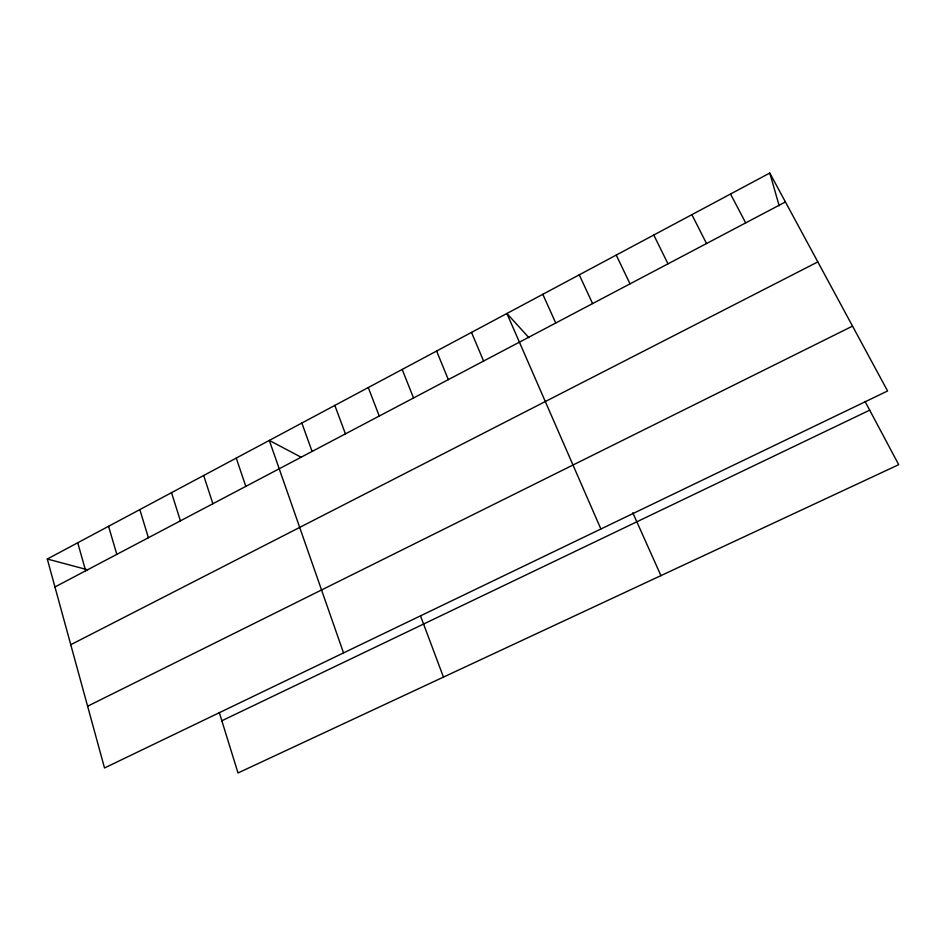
<?xml version="1.0" encoding="UTF-8"?>
<svg xmlns="http://www.w3.org/2000/svg" width="946" height="946" viewBox="0 0 946 946"><rect width="100%" height="100%" fill="white"/><g stroke="black" fill="none" stroke-linecap="round" stroke-linejoin="round"><path stroke-width="1.42" d="M47.3 559.027L769.796 173.035L887.585 390.982L104.521 767.975L47.3 559.027L87.777 569.823M54.951 586.981L785.417 201.947M70.773 644.711L817.829 261.9M87.611 706.213L852.535 326.122M221.849 720.769L869.693 410.162M301.053 457.19L269.303 440.422L343.528 652.906M528.92 337.687L506.902 313.481L600.887 529.003M865.058 401.435L898.7 464.675L238.002 772.965L219.271 712.456M730.537 194.013L745.685 222.889M691.869 214.671L706.544 243.524M653.781 235.022L667.994 263.839M616.248 255.065L630.012 283.859M579.259 274.825L592.598 303.583M542.815 294.301L555.74 323.012M632.791 512.767L660.923 575.629M471.498 332.401L483.607 361.029M436.603 351.037L448.321 379.63M402.192 369.425L413.532 397.97M368.278 387.541L379.24 416.039M420.568 616.023L443.449 677.1M334.825 405.42L345.432 433.871M301.845 423.039L312.085 451.443M236.252 458.077L245.806 486.374M203.662 475.483L212.885 503.733M171.522 492.665L180.414 520.844M139.831 509.598L148.392 537.718M108.565 526.295L116.819 554.368M769.796 173.035L779.173 205.802M77.726 542.768L85.672 570.781"/></g></svg>
